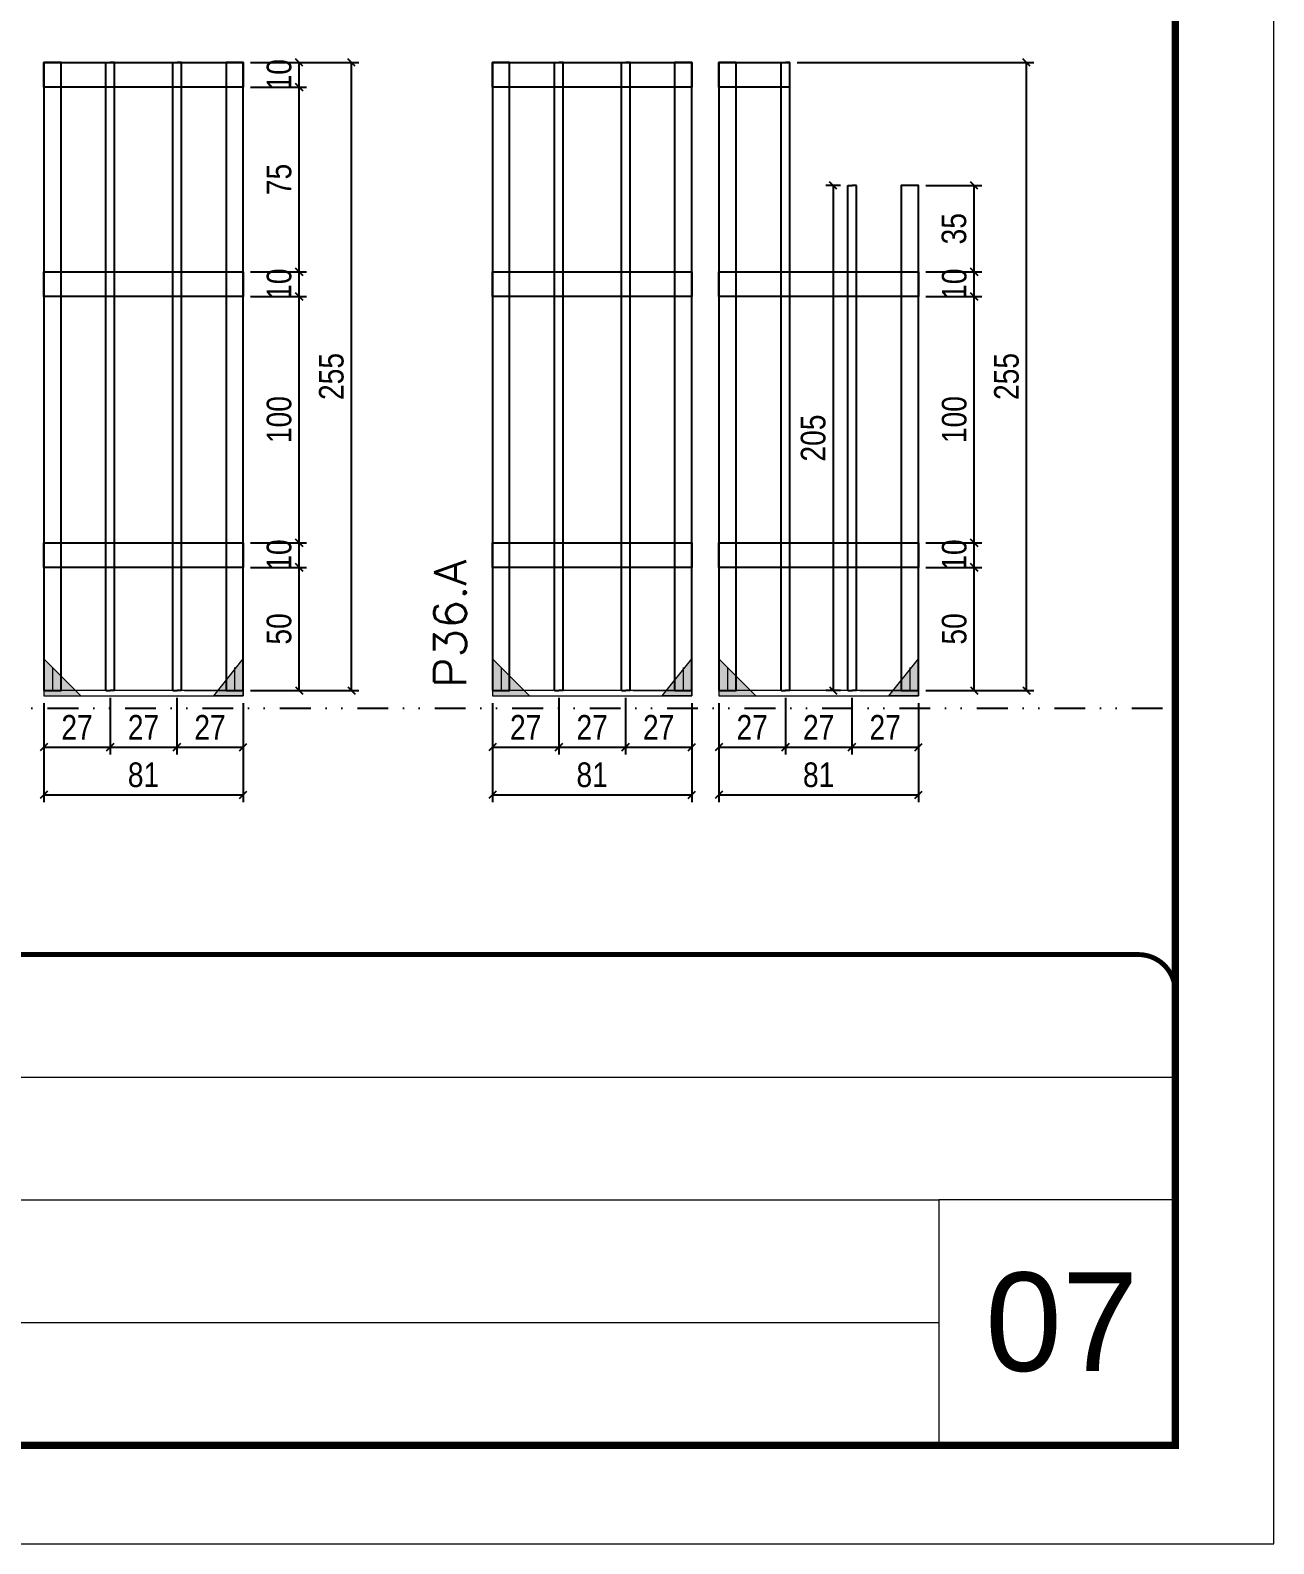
# Model space of a CAD drawing. Extents: x 14400 to 20667, y -21631 to 6985.
# Drawn here: x 18577 to 19082, y 4786 to 5401 of the extents above; entities that cross this region are included whole.
import ezdxf

# ---------------------------------------------------------------- set-up
doc = ezdxf.new("R2010")
doc.units = 0
for name, pattern in [('CONTINUO', [0]), ('DASHED', [0.75, 0.5, -0.25]), ('DIVIDE2', [0.625, 0.25, -0.125, 0, -0.125, 0, -0.125]), ('HIDDEN', [0.375, 0.25, -0.125])]:
    doc.linetypes.add(name, pattern=pattern)
for name, color, linetype, lineweight in [('CARIMBO', 255, 'Continuous', 9), ('Folhas', 255, 'Continuous', 9), ('Madeira', 126, 'Continuous', 18), ('Sarr 2.2x7', 40, 'Continuous', 9), ('SARRAFO DE PRESSAO', 251, 'DASHED', 9), ('Texto Seção', 7, 'Continuous', 15)]:
    doc.layers.add(name, color=color, linetype=linetype, lineweight=lineweight)
for name, color, linetype in [('COTA', 241, 'Continuous'), ('Nível', 160, 'Continuous'), ('SARR_2.2x10', 60, 'Continuous'), ('SARR_3.5x7', 81, 'Continuous'), ('SARR_7x7', 40, 'Continuous')]:
    doc.layers.add(name, color=color, linetype=linetype)
doc.styles.add('ARIAL', font='arial.ttf')
doc.styles.add('COTA TECNICA', font='techl___.ttf', dxfattribs={"height": 10})
doc.styles.add('REGUA-120', font='ROMANS.shx', dxfattribs={"height": 15})
doc.dimstyles.new('PAINEL', dxfattribs={"dimtxt": 10, "dimasz": 3, "dimexe": 3, "dimexo": 3, "dimgap": 3, "dimtad": 1, "dimdec": 1, "dimzin": 12, "dimdsep": 46, "dimtxsty": 'COTA TECNICA', "dimblk1": 'OBLIQUE', "dimblk2": 'OBLIQUE', "dimsah": 1, "dimcen": 0.9, "dimclrd": 4, "dimclre": 4, "dimclrt": 240, "dimadec": 1, "dimazin": 3, "dimtfac": 1, "dimtdec": 1, "dimtmove": 0, "dimatfit": 3, "dimfxl": 1, "dimtolj": 1, "dimtzin": 12, "dimarcsym": 0})

# ---------------------------------------------------------------- blocks, each defined once
blk = doc.blocks.new('9999999999')
at = {"color": 30, "linetype": 'CONTINUO'}
for p, q in [((98564.56, 34379.64), (99583.98, 34379.64)), ((98564.56, 34329.83), (99487.98, 34329.83)), ((99583.98, 34329.83), (99487.98, 34329.83)), ((99487.98, 34329.83), (99487.98, 34230.21)), ((98564.56, 34280.02), (99487.98, 34280.02))]:
    blk.add_line(p, q, dxfattribs=at)
at = {"color": 30, "linetype": 'CONTINUO', "const_width": 2}
blk.add_lwpolyline([(99583.98, 34230.21), (99583.98, 34414.45, 0.414214), (99568.98, 34429.45), (98228.98, 34429.45, 0.414214), (98213.98, 34414.45), (98213.98, 34245.21, 0.414214), (98228.98, 34230.21), (99583.98, 34230.21)], format="xyb", dxfattribs=at)
at = {"layer": 'Folhas'}
blk.add_lwpolyline([(98138.98, 34190.21), (99623.98, 34190.21), (99623.98, 35240.21), (98138.98, 35240.21)], close=True, dxfattribs=at)
at = {"layer": 'Folhas', "color": 30, "const_width": 3}
blk.add_lwpolyline([(98213.98, 34230.21), (99583.98, 34230.21), (99583.98, 35200.21), (98213.98, 35200.21)], close=True, dxfattribs=at)
blk = doc.blocks.new('_Oblique')
at = {"color": 0, "linetype": 'ByBlock', "lineweight": -2}
blk.add_line((-0.5, -0.5), (0.5, 0.5), dxfattribs=at)
blk = doc.blocks.new('*D1308')
at = {"layer": 'COTA', "color": 4, "lineweight": -2, "transparency": 16777216}
for p, q in [((18856.66, 5127.44), (18856.66, 5106.61)), ((18883.66, 5129.64), (18883.66, 5106.61)), ((18856.66, 5109.61), (18883.66, 5109.61))]:
    blk.add_line(p, q, dxfattribs=at)
at = {"layer": 'Defpoints', "color": 0, "transparency": 16777216}
for p in [(18883.66, 5132.64), (18856.66, 5130.44), (18883.66, 5109.61)]:
    blk.add_point(p, dxfattribs=at)
at = {"layer": 'COTA', "color": 4, "lineweight": -2, "transparency": 16777216, "xscale": 3, "yscale": 3, "zscale": 3, "rotation": 180}
blk.add_blockref('_Oblique', (18856.66, 5109.61), dxfattribs=at)
at = {"layer": 'COTA', "color": 4, "lineweight": -2, "transparency": 16777216, "xscale": 3, "yscale": 3, "zscale": 3}
blk.add_blockref('_Oblique', (18883.66, 5109.61), dxfattribs=at)
at = {"layer": 'COTA', "color": 240, "transparency": 16777216, "insert": (18870.16, 5117.69), "char_height": 10, "attachment_point": 5, "style": 'COTA TECNICA'}
blk.add_mtext('\\A1;27', dxfattribs=at)
blk = doc.blocks.new('*D1309')
at = {"layer": 'COTA', "color": 4, "lineweight": -2, "transparency": 16777216}
for p, q in [((18883.66, 5129.64), (18883.66, 5106.61)), ((18910.66, 5129.64), (18910.66, 5106.61)), ((18883.66, 5109.61), (18910.66, 5109.61))]:
    blk.add_line(p, q, dxfattribs=at)
at = {"layer": 'Defpoints', "color": 0, "transparency": 16777216}
for p in [(18883.66, 5132.64), (18910.66, 5132.64), (18910.66, 5109.61)]:
    blk.add_point(p, dxfattribs=at)
at = {"layer": 'COTA', "color": 4, "lineweight": -2, "transparency": 16777216, "xscale": 3, "yscale": 3, "zscale": 3, "rotation": 180}
blk.add_blockref('_Oblique', (18883.66, 5109.61), dxfattribs=at)
at = {"layer": 'COTA', "color": 4, "lineweight": -2, "transparency": 16777216, "xscale": 3, "yscale": 3, "zscale": 3}
blk.add_blockref('_Oblique', (18910.66, 5109.61), dxfattribs=at)
at = {"layer": 'COTA', "color": 240, "transparency": 16777216, "insert": (18897.16, 5117.69), "char_height": 10, "attachment_point": 5, "style": 'COTA TECNICA'}
blk.add_mtext('\\A1;27', dxfattribs=at)
blk = doc.blocks.new('*D1310')
at = {"layer": 'COTA', "color": 4, "lineweight": -2, "transparency": 16777216}
for p, q in [((18910.66, 5129.64), (18910.66, 5106.61)), ((18937.66, 5127.44), (18937.66, 5106.61)), ((18910.66, 5109.61), (18937.66, 5109.61))]:
    blk.add_line(p, q, dxfattribs=at)
at = {"layer": 'Defpoints', "color": 0, "transparency": 16777216}
for p in [(18910.66, 5132.64), (18937.66, 5130.44), (18937.66, 5109.61)]:
    blk.add_point(p, dxfattribs=at)
at = {"layer": 'COTA', "color": 4, "lineweight": -2, "transparency": 16777216, "xscale": 3, "yscale": 3, "zscale": 3, "rotation": 180}
blk.add_blockref('_Oblique', (18910.66, 5109.61), dxfattribs=at)
at = {"layer": 'COTA', "color": 4, "lineweight": -2, "transparency": 16777216, "xscale": 3, "yscale": 3, "zscale": 3}
blk.add_blockref('_Oblique', (18937.66, 5109.61), dxfattribs=at)
at = {"layer": 'COTA', "color": 240, "transparency": 16777216, "insert": (18924.16, 5117.69), "char_height": 10, "attachment_point": 5, "style": 'COTA TECNICA'}
blk.add_mtext('\\A1;27', dxfattribs=at)
blk = doc.blocks.new('*D1311')
at = {"layer": 'COTA', "color": 4, "lineweight": -2, "transparency": 16777216}
for p, q in [((18856.66, 5127.44), (18856.66, 5087.26)), ((18937.66, 5127.44), (18937.66, 5087.26)), ((18856.66, 5090.26), (18937.66, 5090.26))]:
    blk.add_line(p, q, dxfattribs=at)
at = {"layer": 'Defpoints', "color": 0, "transparency": 16777216}
for p in [(18856.66, 5130.44), (18937.66, 5130.44), (18937.66, 5090.26)]:
    blk.add_point(p, dxfattribs=at)
at = {"layer": 'COTA', "color": 4, "lineweight": -2, "transparency": 16777216, "xscale": 3, "yscale": 3, "zscale": 3, "rotation": 180}
blk.add_blockref('_Oblique', (18856.66, 5090.26), dxfattribs=at)
at = {"layer": 'COTA', "color": 4, "lineweight": -2, "transparency": 16777216, "xscale": 3, "yscale": 3, "zscale": 3}
blk.add_blockref('_Oblique', (18937.66, 5090.26), dxfattribs=at)
at = {"layer": 'COTA', "color": 240, "transparency": 16777216, "insert": (18897.16, 5098.35), "char_height": 10, "attachment_point": 5, "style": 'COTA TECNICA'}
blk.add_mtext('\\A1;81', dxfattribs=at)
blk = doc.blocks.new('*D1312')
at = {"layer": 'COTA', "color": 4, "lineweight": -2, "transparency": 16777216}
for p, q in [((18940.66, 5182.64), (18963.36, 5182.64)), ((18960.36, 5132.64), (18960.36, 5182.64)), ((18940.66, 5132.64), (18963.36, 5132.64))]:
    blk.add_line(p, q, dxfattribs=at)
at = {"layer": 'Defpoints', "color": 0, "transparency": 16777216}
for p in [(18937.66, 5182.64), (18960.36, 5182.64), (18937.66, 5132.64)]:
    blk.add_point(p, dxfattribs=at)
at = {"layer": 'COTA', "color": 4, "lineweight": -2, "transparency": 16777216, "xscale": 3, "yscale": 3, "zscale": 3}
for p, rotation in [((18960.36, 5182.64), 90), ((18960.36, 5132.64), 270)]:
    blk.add_blockref('_Oblique', p, dxfattribs=dict(at, rotation=rotation))
at = {"layer": 'COTA', "color": 240, "transparency": 16777216, "insert": (18952.25, 5157.64), "char_height": 10, "attachment_point": 5, "rotation": 90, "style": 'COTA TECNICA'}
blk.add_mtext('\\A1;50', dxfattribs=at)
blk = doc.blocks.new('*D1313')
at = {"layer": 'COTA', "color": 4, "lineweight": -2, "transparency": 16777216}
for p, q in [((18940.66, 5192.64), (18963.36, 5192.64)), ((18960.36, 5182.64), (18960.36, 5192.64)), ((18940.66, 5182.64), (18963.36, 5182.64))]:
    blk.add_line(p, q, dxfattribs=at)
at = {"layer": 'Defpoints', "color": 0, "transparency": 16777216}
for p in [(18937.66, 5192.64), (18960.36, 5192.64), (18937.66, 5182.64)]:
    blk.add_point(p, dxfattribs=at)
at = {"layer": 'COTA', "color": 4, "lineweight": -2, "transparency": 16777216, "xscale": 3, "yscale": 3, "zscale": 3}
for p, rotation in [((18960.36, 5192.64), 90), ((18960.36, 5182.64), 270)]:
    blk.add_blockref('_Oblique', p, dxfattribs=dict(at, rotation=rotation))
at = {"layer": 'COTA', "color": 240, "transparency": 16777216, "insert": (18952.26, 5187.64), "char_height": 10, "attachment_point": 5, "rotation": 90, "style": 'COTA TECNICA'}
blk.add_mtext('\\A1;10', dxfattribs=at)
blk = doc.blocks.new('*D1314')
at = {"layer": 'COTA', "color": 4, "lineweight": -2, "transparency": 16777216}
for p, q in [((18940.66, 5292.64), (18963.36, 5292.64)), ((18960.36, 5192.64), (18960.36, 5292.64)), ((18940.66, 5192.64), (18963.36, 5192.64))]:
    blk.add_line(p, q, dxfattribs=at)
at = {"layer": 'Defpoints', "color": 0, "transparency": 16777216}
for p in [(18937.66, 5292.64), (18960.36, 5292.64), (18937.66, 5192.64)]:
    blk.add_point(p, dxfattribs=at)
at = {"layer": 'COTA', "color": 4, "lineweight": -2, "transparency": 16777216, "xscale": 3, "yscale": 3, "zscale": 3}
for p, rotation in [((18960.36, 5292.64), 90), ((18960.36, 5192.64), 270)]:
    blk.add_blockref('_Oblique', p, dxfattribs=dict(at, rotation=rotation))
at = {"layer": 'COTA', "color": 240, "transparency": 16777216, "insert": (18952.26, 5242.64), "char_height": 10, "attachment_point": 5, "rotation": 90, "style": 'COTA TECNICA'}
blk.add_mtext('\\A1;100', dxfattribs=at)
blk = doc.blocks.new('*D1315')
at = {"layer": 'COTA', "color": 4, "lineweight": -2, "transparency": 16777216}
for p, q in [((18940.66, 5302.64), (18963.36, 5302.64)), ((18960.36, 5292.64), (18960.36, 5302.64)), ((18940.66, 5292.64), (18963.36, 5292.64))]:
    blk.add_line(p, q, dxfattribs=at)
at = {"layer": 'Defpoints', "color": 0, "transparency": 16777216}
for p in [(18937.66, 5302.64), (18960.36, 5302.64), (18937.66, 5292.64)]:
    blk.add_point(p, dxfattribs=at)
at = {"layer": 'COTA', "color": 4, "lineweight": -2, "transparency": 16777216, "xscale": 3, "yscale": 3, "zscale": 3}
for p, rotation in [((18960.36, 5302.64), 90), ((18960.36, 5292.64), 270)]:
    blk.add_blockref('_Oblique', p, dxfattribs=dict(at, rotation=rotation))
at = {"layer": 'COTA', "color": 240, "transparency": 16777216, "insert": (18952.26, 5297.64), "char_height": 10, "attachment_point": 5, "rotation": 90, "style": 'COTA TECNICA'}
blk.add_mtext('\\A1;10', dxfattribs=at)
blk = doc.blocks.new('*D1316')
at = {"layer": 'COTA', "color": 4, "lineweight": -2, "transparency": 16777216}
for p, q in [((18764.66, 5127.44), (18764.66, 5106.61)), ((18791.66, 5129.64), (18791.66, 5106.61)), ((18764.66, 5109.61), (18791.66, 5109.61))]:
    blk.add_line(p, q, dxfattribs=at)
at = {"layer": 'Defpoints', "color": 0, "transparency": 16777216}
for p in [(18791.66, 5132.64), (18764.66, 5130.44), (18791.66, 5109.61)]:
    blk.add_point(p, dxfattribs=at)
at = {"layer": 'COTA', "color": 4, "lineweight": -2, "transparency": 16777216, "xscale": 3, "yscale": 3, "zscale": 3, "rotation": 180}
blk.add_blockref('_Oblique', (18764.66, 5109.61), dxfattribs=at)
at = {"layer": 'COTA', "color": 4, "lineweight": -2, "transparency": 16777216, "xscale": 3, "yscale": 3, "zscale": 3}
blk.add_blockref('_Oblique', (18791.66, 5109.61), dxfattribs=at)
at = {"layer": 'COTA', "color": 240, "transparency": 16777216, "insert": (18778.16, 5117.69), "char_height": 10, "attachment_point": 5, "style": 'COTA TECNICA'}
blk.add_mtext('\\A1;27', dxfattribs=at)
blk = doc.blocks.new('*D1317')
at = {"layer": 'COTA', "color": 4, "lineweight": -2, "transparency": 16777216}
for p, q in [((18791.66, 5129.64), (18791.66, 5106.61)), ((18818.66, 5129.64), (18818.66, 5106.61)), ((18791.66, 5109.61), (18818.66, 5109.61))]:
    blk.add_line(p, q, dxfattribs=at)
at = {"layer": 'Defpoints', "color": 0, "transparency": 16777216}
for p in [(18791.66, 5132.64), (18818.66, 5132.64), (18818.66, 5109.61)]:
    blk.add_point(p, dxfattribs=at)
at = {"layer": 'COTA', "color": 4, "lineweight": -2, "transparency": 16777216, "xscale": 3, "yscale": 3, "zscale": 3, "rotation": 180}
blk.add_blockref('_Oblique', (18791.66, 5109.61), dxfattribs=at)
at = {"layer": 'COTA', "color": 4, "lineweight": -2, "transparency": 16777216, "xscale": 3, "yscale": 3, "zscale": 3}
blk.add_blockref('_Oblique', (18818.66, 5109.61), dxfattribs=at)
at = {"layer": 'COTA', "color": 240, "transparency": 16777216, "insert": (18805.16, 5117.69), "char_height": 10, "attachment_point": 5, "style": 'COTA TECNICA'}
blk.add_mtext('\\A1;27', dxfattribs=at)
blk = doc.blocks.new('*D1318')
at = {"layer": 'COTA', "color": 4, "lineweight": -2, "transparency": 16777216}
for p, q in [((18818.66, 5129.64), (18818.66, 5106.61)), ((18845.66, 5127.44), (18845.66, 5106.61)), ((18818.66, 5109.61), (18845.66, 5109.61))]:
    blk.add_line(p, q, dxfattribs=at)
at = {"layer": 'Defpoints', "color": 0, "transparency": 16777216}
for p in [(18818.66, 5132.64), (18845.66, 5130.44), (18845.66, 5109.61)]:
    blk.add_point(p, dxfattribs=at)
at = {"layer": 'COTA', "color": 4, "lineweight": -2, "transparency": 16777216, "xscale": 3, "yscale": 3, "zscale": 3, "rotation": 180}
blk.add_blockref('_Oblique', (18818.66, 5109.61), dxfattribs=at)
at = {"layer": 'COTA', "color": 4, "lineweight": -2, "transparency": 16777216, "xscale": 3, "yscale": 3, "zscale": 3}
blk.add_blockref('_Oblique', (18845.66, 5109.61), dxfattribs=at)
at = {"layer": 'COTA', "color": 240, "transparency": 16777216, "insert": (18832.16, 5117.69), "char_height": 10, "attachment_point": 5, "style": 'COTA TECNICA'}
blk.add_mtext('\\A1;27', dxfattribs=at)
blk = doc.blocks.new('*D1319')
at = {"layer": 'COTA', "color": 4, "lineweight": -2, "transparency": 16777216}
for p, q in [((18764.66, 5127.44), (18764.66, 5087.26)), ((18845.66, 5127.44), (18845.66, 5087.26)), ((18764.66, 5090.26), (18845.66, 5090.26))]:
    blk.add_line(p, q, dxfattribs=at)
at = {"layer": 'Defpoints', "color": 0, "transparency": 16777216}
for p in [(18764.66, 5130.44), (18845.66, 5130.44), (18845.66, 5090.26)]:
    blk.add_point(p, dxfattribs=at)
at = {"layer": 'COTA', "color": 4, "lineweight": -2, "transparency": 16777216, "xscale": 3, "yscale": 3, "zscale": 3, "rotation": 180}
blk.add_blockref('_Oblique', (18764.66, 5090.26), dxfattribs=at)
at = {"layer": 'COTA', "color": 4, "lineweight": -2, "transparency": 16777216, "xscale": 3, "yscale": 3, "zscale": 3}
blk.add_blockref('_Oblique', (18845.66, 5090.26), dxfattribs=at)
at = {"layer": 'COTA', "color": 240, "transparency": 16777216, "insert": (18805.16, 5098.35), "char_height": 10, "attachment_point": 5, "style": 'COTA TECNICA'}
blk.add_mtext('\\A1;81', dxfattribs=at)
blk = doc.blocks.new('*D1320')
at = {"layer": 'COTA', "color": 4, "lineweight": -2, "transparency": 16777216}
for p, q in [((18888.41, 5387.67), (18984.58, 5387.67)), ((18981.58, 5132.64), (18981.58, 5387.67)), ((18940.66, 5132.64), (18984.58, 5132.64))]:
    blk.add_line(p, q, dxfattribs=at)
at = {"layer": 'Defpoints', "color": 0, "transparency": 16777216}
for p in [(18885.41, 5387.67), (18981.58, 5387.67), (18937.66, 5132.64)]:
    blk.add_point(p, dxfattribs=at)
at = {"layer": 'COTA', "color": 4, "lineweight": -2, "transparency": 16777216, "xscale": 3, "yscale": 3, "zscale": 3}
for p, rotation in [((18981.58, 5387.67), 90), ((18981.58, 5132.64), 270)]:
    blk.add_blockref('_Oblique', p, dxfattribs=dict(at, rotation=rotation))
at = {"layer": 'COTA', "color": 240, "transparency": 16777216, "insert": (18973.47, 5260.15), "char_height": 10, "attachment_point": 5, "rotation": 90, "style": 'COTA TECNICA'}
blk.add_mtext('\\A1;255', dxfattribs=at)
blk = doc.blocks.new('*D1321')
at = {"layer": 'COTA', "color": 4, "lineweight": -2, "transparency": 16777216}
for p, q in [((18940.66, 5337.67), (18963.36, 5337.67)), ((18960.36, 5302.64), (18960.36, 5337.67)), ((18940.66, 5302.64), (18963.36, 5302.64))]:
    blk.add_line(p, q, dxfattribs=at)
at = {"layer": 'Defpoints', "color": 0, "transparency": 16777216}
for p in [(18937.66, 5337.67), (18960.36, 5337.67), (18937.66, 5302.64)]:
    blk.add_point(p, dxfattribs=at)
at = {"layer": 'COTA', "color": 4, "lineweight": -2, "transparency": 16777216, "xscale": 3, "yscale": 3, "zscale": 3}
for p, rotation in [((18960.36, 5337.67), 90), ((18960.36, 5302.64), 270)]:
    blk.add_blockref('_Oblique', p, dxfattribs=dict(at, rotation=rotation))
at = {"layer": 'COTA', "color": 240, "transparency": 16777216, "insert": (18952.14, 5320.15), "char_height": 10, "attachment_point": 5, "rotation": 90, "style": 'COTA TECNICA'}
blk.add_mtext('\\A1;35', dxfattribs=at)
blk = doc.blocks.new('*D1322')
at = {"layer": 'COTA', "color": 4, "lineweight": -2, "transparency": 16777216}
for p, q in [((18906.04, 5337.67), (18900.08, 5337.67)), ((18903.08, 5337.67), (18903.08, 5132.64)), ((18906.04, 5132.64), (18900.08, 5132.64))]:
    blk.add_line(p, q, dxfattribs=at)
at = {"layer": 'Defpoints', "color": 0, "transparency": 16777216}
for p in [(18909.04, 5337.67), (18903.08, 5132.64), (18909.04, 5132.64)]:
    blk.add_point(p, dxfattribs=at)
at = {"layer": 'COTA', "color": 4, "lineweight": -2, "transparency": 16777216, "xscale": 3, "yscale": 3, "zscale": 3}
for p, rotation in [((18903.08, 5337.67), 90), ((18903.08, 5132.64), 270)]:
    blk.add_blockref('_Oblique', p, dxfattribs=dict(at, rotation=rotation))
at = {"layer": 'COTA', "color": 240, "transparency": 16777216, "insert": (18894.97, 5235.15), "char_height": 10, "attachment_point": 5, "rotation": 90, "style": 'COTA TECNICA'}
blk.add_mtext('\\A1;205', dxfattribs=at)
blk = doc.blocks.new('*D1323')
at = {"layer": 'COTA', "color": 4, "lineweight": -2, "transparency": 16777216}
for p, q in [((18582.47, 5127.44), (18582.47, 5106.61)), ((18609.47, 5129.64), (18609.47, 5106.61)), ((18582.47, 5109.61), (18609.47, 5109.61))]:
    blk.add_line(p, q, dxfattribs=at)
at = {"layer": 'Defpoints', "color": 0, "transparency": 16777216}
for p in [(18609.47, 5132.64), (18582.47, 5130.44), (18609.47, 5109.61)]:
    blk.add_point(p, dxfattribs=at)
at = {"layer": 'COTA', "color": 4, "lineweight": -2, "transparency": 16777216, "xscale": 3, "yscale": 3, "zscale": 3, "rotation": 180}
blk.add_blockref('_Oblique', (18582.47, 5109.61), dxfattribs=at)
at = {"layer": 'COTA', "color": 4, "lineweight": -2, "transparency": 16777216, "xscale": 3, "yscale": 3, "zscale": 3}
blk.add_blockref('_Oblique', (18609.47, 5109.61), dxfattribs=at)
at = {"layer": 'COTA', "color": 240, "transparency": 16777216, "insert": (18595.97, 5117.69), "char_height": 10, "attachment_point": 5, "style": 'COTA TECNICA'}
blk.add_mtext('\\A1;27', dxfattribs=at)
blk = doc.blocks.new('*D1324')
at = {"layer": 'COTA', "color": 4, "lineweight": -2, "transparency": 16777216}
for p, q in [((18609.47, 5129.64), (18609.47, 5106.61)), ((18636.47, 5129.64), (18636.47, 5106.61)), ((18609.47, 5109.61), (18636.47, 5109.61))]:
    blk.add_line(p, q, dxfattribs=at)
at = {"layer": 'Defpoints', "color": 0, "transparency": 16777216}
for p in [(18609.47, 5132.64), (18636.47, 5132.64), (18636.47, 5109.61)]:
    blk.add_point(p, dxfattribs=at)
at = {"layer": 'COTA', "color": 4, "lineweight": -2, "transparency": 16777216, "xscale": 3, "yscale": 3, "zscale": 3, "rotation": 180}
blk.add_blockref('_Oblique', (18609.47, 5109.61), dxfattribs=at)
at = {"layer": 'COTA', "color": 4, "lineweight": -2, "transparency": 16777216, "xscale": 3, "yscale": 3, "zscale": 3}
blk.add_blockref('_Oblique', (18636.47, 5109.61), dxfattribs=at)
at = {"layer": 'COTA', "color": 240, "transparency": 16777216, "insert": (18622.97, 5117.69), "char_height": 10, "attachment_point": 5, "style": 'COTA TECNICA'}
blk.add_mtext('\\A1;27', dxfattribs=at)
blk = doc.blocks.new('*D1325')
at = {"layer": 'COTA', "color": 4, "lineweight": -2, "transparency": 16777216}
for p, q in [((18636.47, 5129.64), (18636.47, 5106.61)), ((18663.47, 5127.44), (18663.47, 5106.61)), ((18636.47, 5109.61), (18663.47, 5109.61))]:
    blk.add_line(p, q, dxfattribs=at)
at = {"layer": 'Defpoints', "color": 0, "transparency": 16777216}
for p in [(18636.47, 5132.64), (18663.47, 5130.44), (18663.47, 5109.61)]:
    blk.add_point(p, dxfattribs=at)
at = {"layer": 'COTA', "color": 4, "lineweight": -2, "transparency": 16777216, "xscale": 3, "yscale": 3, "zscale": 3, "rotation": 180}
blk.add_blockref('_Oblique', (18636.47, 5109.61), dxfattribs=at)
at = {"layer": 'COTA', "color": 4, "lineweight": -2, "transparency": 16777216, "xscale": 3, "yscale": 3, "zscale": 3}
blk.add_blockref('_Oblique', (18663.47, 5109.61), dxfattribs=at)
at = {"layer": 'COTA', "color": 240, "transparency": 16777216, "insert": (18649.97, 5117.69), "char_height": 10, "attachment_point": 5, "style": 'COTA TECNICA'}
blk.add_mtext('\\A1;27', dxfattribs=at)
blk = doc.blocks.new('*D1326')
at = {"layer": 'COTA', "color": 4, "lineweight": -2, "transparency": 16777216}
for p, q in [((18582.47, 5127.44), (18582.47, 5087.26)), ((18663.47, 5127.44), (18663.47, 5087.26)), ((18582.47, 5090.26), (18663.47, 5090.26))]:
    blk.add_line(p, q, dxfattribs=at)
at = {"layer": 'Defpoints', "color": 0, "transparency": 16777216}
for p in [(18582.47, 5130.44), (18663.47, 5130.44), (18663.47, 5090.26)]:
    blk.add_point(p, dxfattribs=at)
at = {"layer": 'COTA', "color": 4, "lineweight": -2, "transparency": 16777216, "xscale": 3, "yscale": 3, "zscale": 3, "rotation": 180}
blk.add_blockref('_Oblique', (18582.47, 5090.26), dxfattribs=at)
at = {"layer": 'COTA', "color": 4, "lineweight": -2, "transparency": 16777216, "xscale": 3, "yscale": 3, "zscale": 3}
blk.add_blockref('_Oblique', (18663.47, 5090.26), dxfattribs=at)
at = {"layer": 'COTA', "color": 240, "transparency": 16777216, "insert": (18622.97, 5098.35), "char_height": 10, "attachment_point": 5, "style": 'COTA TECNICA'}
blk.add_mtext('\\A1;81', dxfattribs=at)
blk = doc.blocks.new('*D1327')
at = {"layer": 'COTA', "color": 4, "lineweight": -2, "transparency": 16777216}
for p, q in [((18666.47, 5182.64), (18689.17, 5182.64)), ((18686.17, 5132.64), (18686.17, 5182.64)), ((18666.47, 5132.64), (18689.17, 5132.64))]:
    blk.add_line(p, q, dxfattribs=at)
at = {"layer": 'Defpoints', "color": 0, "transparency": 16777216}
for p in [(18663.47, 5182.64), (18686.17, 5182.64), (18663.47, 5132.64)]:
    blk.add_point(p, dxfattribs=at)
at = {"layer": 'COTA', "color": 4, "lineweight": -2, "transparency": 16777216, "xscale": 3, "yscale": 3, "zscale": 3}
for p, rotation in [((18686.17, 5182.64), 90), ((18686.17, 5132.64), 270)]:
    blk.add_blockref('_Oblique', p, dxfattribs=dict(at, rotation=rotation))
at = {"layer": 'COTA', "color": 240, "transparency": 16777216, "insert": (18678.06, 5157.64), "char_height": 10, "attachment_point": 5, "rotation": 90, "style": 'COTA TECNICA'}
blk.add_mtext('\\A1;50', dxfattribs=at)
blk = doc.blocks.new('*D1328')
at = {"layer": 'COTA', "color": 4, "lineweight": -2, "transparency": 16777216}
for p, q in [((18666.47, 5192.64), (18689.17, 5192.64)), ((18686.17, 5182.64), (18686.17, 5192.64)), ((18666.47, 5182.64), (18689.17, 5182.64))]:
    blk.add_line(p, q, dxfattribs=at)
at = {"layer": 'Defpoints', "color": 0, "transparency": 16777216}
for p in [(18663.47, 5192.64), (18686.17, 5192.64), (18663.47, 5182.64)]:
    blk.add_point(p, dxfattribs=at)
at = {"layer": 'COTA', "color": 4, "lineweight": -2, "transparency": 16777216, "xscale": 3, "yscale": 3, "zscale": 3}
for p, rotation in [((18686.17, 5192.64), 90), ((18686.17, 5182.64), 270)]:
    blk.add_blockref('_Oblique', p, dxfattribs=dict(at, rotation=rotation))
at = {"layer": 'COTA', "color": 240, "transparency": 16777216, "insert": (18678.07, 5187.64), "char_height": 10, "attachment_point": 5, "rotation": 90, "style": 'COTA TECNICA'}
blk.add_mtext('\\A1;10', dxfattribs=at)
blk = doc.blocks.new('*D1329')
at = {"layer": 'COTA', "color": 4, "lineweight": -2, "transparency": 16777216}
for p, q in [((18666.47, 5292.64), (18689.17, 5292.64)), ((18686.17, 5192.64), (18686.17, 5292.64)), ((18666.47, 5192.64), (18689.17, 5192.64))]:
    blk.add_line(p, q, dxfattribs=at)
at = {"layer": 'Defpoints', "color": 0, "transparency": 16777216}
for p in [(18663.47, 5292.64), (18686.17, 5292.64), (18663.47, 5192.64)]:
    blk.add_point(p, dxfattribs=at)
at = {"layer": 'COTA', "color": 4, "lineweight": -2, "transparency": 16777216, "xscale": 3, "yscale": 3, "zscale": 3}
for p, rotation in [((18686.17, 5292.64), 90), ((18686.17, 5192.64), 270)]:
    blk.add_blockref('_Oblique', p, dxfattribs=dict(at, rotation=rotation))
at = {"layer": 'COTA', "color": 240, "transparency": 16777216, "insert": (18678.07, 5242.64), "char_height": 10, "attachment_point": 5, "rotation": 90, "style": 'COTA TECNICA'}
blk.add_mtext('\\A1;100', dxfattribs=at)
blk = doc.blocks.new('*D1330')
at = {"layer": 'COTA', "color": 4, "lineweight": -2, "transparency": 16777216}
for p, q in [((18666.47, 5302.64), (18689.17, 5302.64)), ((18686.17, 5292.64), (18686.17, 5302.64)), ((18666.47, 5292.64), (18689.17, 5292.64))]:
    blk.add_line(p, q, dxfattribs=at)
at = {"layer": 'Defpoints', "color": 0, "transparency": 16777216}
for p in [(18663.47, 5302.64), (18686.17, 5302.64), (18663.47, 5292.64)]:
    blk.add_point(p, dxfattribs=at)
at = {"layer": 'COTA', "color": 4, "lineweight": -2, "transparency": 16777216, "xscale": 3, "yscale": 3, "zscale": 3}
for p, rotation in [((18686.17, 5302.64), 90), ((18686.17, 5292.64), 270)]:
    blk.add_blockref('_Oblique', p, dxfattribs=dict(at, rotation=rotation))
at = {"layer": 'COTA', "color": 240, "transparency": 16777216, "insert": (18678.07, 5297.64), "char_height": 10, "attachment_point": 5, "rotation": 90, "style": 'COTA TECNICA'}
blk.add_mtext('\\A1;10', dxfattribs=at)
blk = doc.blocks.new('*D1335')
at = {"layer": 'COTA', "color": 4, "lineweight": -2, "transparency": 16777216}
for p, q in [((18666.48, 5387.67), (18710.39, 5387.67)), ((18707.39, 5132.64), (18707.39, 5387.67)), ((18666.47, 5132.64), (18710.39, 5132.64))]:
    blk.add_line(p, q, dxfattribs=at)
at = {"layer": 'Defpoints', "color": 0, "transparency": 16777216}
for p in [(18663.48, 5387.67), (18707.39, 5387.67), (18663.47, 5132.64)]:
    blk.add_point(p, dxfattribs=at)
at = {"layer": 'COTA', "color": 4, "lineweight": -2, "transparency": 16777216, "xscale": 3, "yscale": 3, "zscale": 3}
for p, rotation in [((18707.39, 5387.67), 90), ((18707.39, 5132.64), 270)]:
    blk.add_blockref('_Oblique', p, dxfattribs=dict(at, rotation=rotation))
at = {"layer": 'COTA', "color": 240, "transparency": 16777216, "insert": (18699.28, 5260.15), "char_height": 10, "attachment_point": 5, "rotation": 90, "style": 'COTA TECNICA'}
blk.add_mtext('\\A1;255', dxfattribs=at)
blk = doc.blocks.new('*D1336')
at = {"layer": 'COTA', "color": 4, "lineweight": -2, "transparency": 16777216}
for p, q in [((18666.47, 5387.67), (18689.17, 5387.67)), ((18686.17, 5377.67), (18686.17, 5387.67)), ((18666.47, 5377.67), (18689.17, 5377.67))]:
    blk.add_line(p, q, dxfattribs=at)
at = {"layer": 'Defpoints', "color": 0, "transparency": 16777216}
for p in [(18663.47, 5387.67), (18686.17, 5387.67), (18663.47, 5377.67)]:
    blk.add_point(p, dxfattribs=at)
at = {"layer": 'COTA', "color": 4, "lineweight": -2, "transparency": 16777216, "xscale": 3, "yscale": 3, "zscale": 3}
for p, rotation in [((18686.17, 5387.67), 90), ((18686.17, 5377.67), 270)]:
    blk.add_blockref('_Oblique', p, dxfattribs=dict(at, rotation=rotation))
at = {"layer": 'COTA', "color": 240, "transparency": 16777216, "insert": (18678.07, 5382.67), "char_height": 10, "attachment_point": 5, "rotation": 90, "style": 'COTA TECNICA'}
blk.add_mtext('\\A1;10', dxfattribs=at)
blk = doc.blocks.new('*D1371')
at = {"layer": 'COTA', "color": 4, "lineweight": -2, "transparency": 16777216}
for p, q in [((18666.47, 5377.67), (18689.17, 5377.67)), ((18686.17, 5302.64), (18686.17, 5377.67)), ((18666.47, 5302.64), (18689.17, 5302.64))]:
    blk.add_line(p, q, dxfattribs=at)
at = {"layer": 'Defpoints', "color": 0, "transparency": 16777216}
for p in [(18663.47, 5377.67), (18686.17, 5377.67), (18663.47, 5302.64)]:
    blk.add_point(p, dxfattribs=at)
at = {"layer": 'COTA', "color": 4, "lineweight": -2, "transparency": 16777216, "xscale": 3, "yscale": 3, "zscale": 3}
for p, rotation in [((18686.17, 5377.67), 90), ((18686.17, 5302.64), 270)]:
    blk.add_blockref('_Oblique', p, dxfattribs=dict(at, rotation=rotation))
at = {"layer": 'COTA', "color": 240, "transparency": 16777216, "insert": (18678.06, 5340.15), "char_height": 10, "attachment_point": 5, "rotation": 90, "style": 'COTA TECNICA'}
blk.add_mtext('\\A1;75', dxfattribs=at)

msp = doc.modelspace()

# ---------------------------------------------------------------- hatches: boundary and pattern name
at = {"layer": 'Madeira'}
h = msp.add_hatch(color=252, dxfattribs=at)
h.dxf.hatch_style = 2
h.paths.add_polyline_path([(18582.47, 5145.44), (18582.47, 5130.44), (18597.47, 5130.44)])
h = msp.add_hatch(color=252, dxfattribs=at)
h.dxf.hatch_style = 2
h.paths.add_polyline_path([(18663.47, 5145.44), (18663.47, 5130.44), (18651.47, 5130.44)])
h = msp.add_hatch(color=252, dxfattribs=at)
h.dxf.hatch_style = 2
h.paths.add_polyline_path([(18764.66, 5145.44), (18764.66, 5130.44), (18779.66, 5130.44)])
h = msp.add_hatch(color=252, dxfattribs=at)
h.dxf.hatch_style = 2
h.paths.add_polyline_path([(18845.66, 5145.44), (18845.66, 5130.44), (18833.66, 5130.44)])
h = msp.add_hatch(color=252, dxfattribs=at)
h.dxf.hatch_style = 2
h.paths.add_polyline_path([(18856.66, 5145.44), (18856.66, 5130.44), (18871.66, 5130.44)])
h = msp.add_hatch(color=252, dxfattribs=at)
h.dxf.hatch_style = 2
h.paths.add_polyline_path([(18937.66, 5145.44), (18937.66, 5130.44), (18925.66, 5130.44)])

# ---------------------------------------------------------------- linework, layer by layer
at = {"layer": 'Madeira', "color": 250, "linetype": 'HIDDEN'}
for p, q in [((18585.97, 5141.94), (18585.97, 5132.64)), ((18659.97, 5141.94), (18659.97, 5132.64)), ((18768.16, 5141.94), (18768.16, 5132.64)), ((18842.16, 5141.94), (18842.16, 5132.64)), ((18860.16, 5141.94), (18860.16, 5132.64)), ((18934.16, 5141.94), (18934.16, 5132.64)), ((18592.31, 5132.64), (18582.47, 5132.64)), ((18592.31, 5132.64), (18582.47, 5132.64)), ((18653.64, 5132.64), (18663.47, 5132.64)), ((18653.64, 5132.64), (18663.47, 5132.64)), ((18774.49, 5132.64), (18764.66, 5132.64)), ((18774.49, 5132.64), (18764.66, 5132.64)), ((18835.83, 5132.64), (18845.66, 5132.64)), ((18835.83, 5132.64), (18845.66, 5132.64)), ((18866.49, 5132.64), (18856.66, 5132.64)), ((18866.49, 5132.64), (18856.66, 5132.64)), ((18927.83, 5132.64), (18937.66, 5132.64)), ((18927.83, 5132.64), (18937.66, 5132.64))]:
    msp.add_line(p, q, dxfattribs=at)
at = {"layer": 'Madeira', "color": 1, "linetype": 'HIDDEN'}
for p, q in [((18585.97, 5141.94), (18585.97, 5132.64)), ((18589.47, 5138.43), (18589.47, 5132.64)), ((18659.97, 5141.94), (18659.97, 5132.64)), ((18768.16, 5141.94), (18768.16, 5132.64)), ((18771.66, 5138.44), (18771.66, 5132.64)), ((18842.16, 5141.94), (18842.16, 5132.64)), ((18860.16, 5141.94), (18860.16, 5132.64)), ((18863.66, 5138.43), (18863.66, 5132.64)), ((18934.16, 5141.94), (18934.16, 5132.64)), ((18598.27, 5132.64), (18582.47, 5132.64)), ((18639.67, 5132.64), (18663.47, 5132.64)), ((18780.46, 5132.64), (18764.66, 5132.64)), ((18821.86, 5132.64), (18845.66, 5132.64)), ((18872.46, 5132.64), (18856.66, 5132.64)), ((18913.86, 5132.64), (18937.66, 5132.64))]:
    msp.add_line(p, q, dxfattribs=at)
at = {"layer": 'Madeira', "color": 250}
for p, q in [((18582.47, 5132.64), (18582.47, 5130.44)), ((18582.47, 5132.64), (18582.47, 5130.44)), ((18582.47, 5132.64), (18582.47, 5130.44)), ((18764.66, 5132.64), (18764.66, 5130.44)), ((18764.66, 5132.64), (18764.66, 5130.44)), ((18764.66, 5132.64), (18764.66, 5130.44)), ((18856.66, 5132.64), (18856.66, 5130.44)), ((18856.66, 5132.64), (18856.66, 5130.44)), ((18856.66, 5132.64), (18856.66, 5130.44))]:
    msp.add_line(p, q, dxfattribs=at)
at = {"layer": 'Madeira', "color": 0}
for points in [[(18582.47, 5145.44), (18582.47, 5130.44), (18597.47, 5130.44), (18582.47, 5145.44)], [(18663.47, 5145.44), (18663.47, 5130.44), (18651.47, 5130.44), (18663.47, 5145.44)], [(18764.66, 5145.44), (18764.66, 5130.44), (18779.66, 5130.44), (18764.66, 5145.44)], [(18845.66, 5145.44), (18845.66, 5130.44), (18833.66, 5130.44), (18845.66, 5145.44)], [(18856.66, 5145.44), (18856.66, 5130.44), (18871.66, 5130.44), (18856.66, 5145.44)], [(18937.66, 5145.44), (18937.66, 5130.44), (18925.66, 5130.44), (18937.66, 5145.44)]]:
    msp.add_lwpolyline(points, dxfattribs=at)
at = {"layer": 'Nível', "color": 4, "linetype": 'DIVIDE2', "ltscale": 50}
msp.add_line((17671.97, 5125.44), (19041.97, 5125.44), dxfattribs=at)
at = {"layer": 'Sarr 2.2x7'}
for p, q in [((18582.47, 5132.64), (18582.47, 5130.44)), ((18663.47, 5130.44), (18663.47, 5132.64)), ((18764.66, 5132.64), (18764.66, 5130.44)), ((18845.66, 5130.44), (18845.66, 5132.64)), ((18856.66, 5132.64), (18856.66, 5130.44)), ((18937.66, 5130.44), (18937.66, 5132.64))]:
    msp.add_line(p, q, dxfattribs=at)
for points in [[(18663.47, 5132.64), (18582.47, 5132.64), (18582.47, 5130.44), (18663.47, 5130.44)], [(18845.66, 5132.64), (18764.66, 5132.64), (18764.66, 5130.44), (18845.66, 5130.44)], [(18937.66, 5132.64), (18856.66, 5132.64), (18856.66, 5130.44), (18937.66, 5130.44)]]:
    msp.add_lwpolyline(points, close=True, dxfattribs=at)
at = {"layer": 'SARR_2.2x10'}
for points in [[(18582.48, 5387.67), (18663.48, 5387.67), (18663.48, 5377.67), (18582.48, 5377.67)], [(18764.66, 5387.67), (18845.66, 5387.67), (18845.66, 5377.67), (18764.66, 5377.67)], [(18856.66, 5387.67), (18885.28, 5387.67), (18885.28, 5377.67), (18856.66, 5377.67)], [(18582.47, 5302.64), (18663.47, 5302.64), (18663.47, 5292.64), (18582.47, 5292.64)], [(18764.66, 5302.64), (18845.66, 5302.64), (18845.66, 5292.64), (18764.66, 5292.64)], [(18856.66, 5302.64), (18937.66, 5302.64), (18937.66, 5292.64), (18856.66, 5292.64)], [(18582.47, 5192.64), (18663.47, 5192.64), (18663.47, 5182.64), (18582.47, 5182.64)], [(18764.66, 5192.64), (18845.66, 5192.64), (18845.66, 5182.64), (18764.66, 5182.64)], [(18856.66, 5192.64), (18937.66, 5192.64), (18937.66, 5182.64), (18856.66, 5182.64)]]:
    msp.add_lwpolyline(points, close=True, dxfattribs=at)
at = {"layer": 'SARR_3.5x7'}
for p, q in [((18607.72, 5132.64), (18607.73, 5387.67)), ((18607.73, 5387.67), (18609.48, 5387.67)), ((18611.23, 5387.67), (18609.48, 5387.67)), ((18611.22, 5132.64), (18611.23, 5387.67)), ((18634.85, 5132.64), (18634.85, 5387.67)), ((18634.85, 5387.67), (18636.6, 5387.67)), ((18638.35, 5387.67), (18636.6, 5387.67)), ((18638.35, 5132.64), (18638.35, 5387.67)), ((18789.91, 5132.64), (18789.91, 5387.67)), ((18789.91, 5387.67), (18791.66, 5387.67)), ((18793.41, 5387.67), (18791.66, 5387.67)), ((18793.41, 5132.64), (18793.41, 5387.67)), ((18817.04, 5132.64), (18817.04, 5387.67)), ((18817.04, 5387.67), (18818.79, 5387.67)), ((18820.54, 5387.67), (18818.79, 5387.67)), ((18820.54, 5132.64), (18820.54, 5387.67)), ((18881.91, 5132.64), (18881.91, 5387.67)), ((18881.91, 5387.67), (18883.66, 5387.67)), ((18885.41, 5387.67), (18883.66, 5387.67)), ((18885.41, 5132.64), (18885.41, 5387.67)), ((18909.04, 5132.64), (18909.04, 5337.67)), ((18909.04, 5337.67), (18910.79, 5337.67)), ((18912.54, 5337.67), (18910.79, 5337.67)), ((18912.54, 5132.64), (18912.54, 5337.67)), ((18607.72, 5132.64), (18609.47, 5132.64)), ((18611.22, 5132.64), (18609.47, 5132.64)), ((18634.85, 5132.64), (18636.6, 5132.64)), ((18638.35, 5132.64), (18636.6, 5132.64)), ((18789.91, 5132.64), (18791.66, 5132.64)), ((18793.41, 5132.64), (18791.66, 5132.64)), ((18817.04, 5132.64), (18818.79, 5132.64)), ((18820.54, 5132.64), (18818.79, 5132.64)), ((18881.91, 5132.64), (18883.66, 5132.64)), ((18885.41, 5132.64), (18883.66, 5132.64)), ((18909.04, 5132.64), (18910.79, 5132.64)), ((18912.54, 5132.64), (18910.79, 5132.64))]:
    msp.add_line(p, q, dxfattribs=at)
at = {"layer": 'SARR_7x7'}
for points in [[(18582.47, 5132.64), (18589.47, 5132.64), (18589.48, 5387.67), (18582.48, 5387.67)], [(18656.47, 5132.64), (18663.47, 5132.64), (18663.48, 5387.67), (18656.48, 5387.67)], [(18764.66, 5132.64), (18771.66, 5132.64), (18771.66, 5387.67), (18764.66, 5387.67)], [(18838.66, 5132.64), (18845.66, 5132.64), (18845.66, 5387.67), (18838.66, 5387.67)], [(18856.66, 5132.64), (18863.66, 5132.64), (18863.66, 5387.67), (18856.66, 5387.67)], [(18930.66, 5132.64), (18937.66, 5132.64), (18937.66, 5337.67), (18930.66, 5337.67)]]:
    msp.add_lwpolyline(points, close=True, dxfattribs=at)

# ---------------------------------------------------------------- block references
at = {"layer": 'SARRAFO DE PRESSAO', "color": 6, "linetype": 'ByBlock'}
msp.add_blockref('9999999999', (-80542.01, -29404.05), dxfattribs=at)

# ---------------------------------------------------------------- texts
at = {"layer": 'CARIMBO', "style": 'ARIAL'}
msp.add_text('07', height=40, dxfattribs=at).set_placement((18964.83, 4856.3))
at = {"layer": 'Texto Seção', "style": 'REGUA-120', "width": 1.05}
msp.add_text('P36.A', height=13, rotation=90, dxfattribs=at).set_placement((18753.98, 5133.73))

# ---------------------------------------------------------------- dimensions: what is measured, and where the dimension line sits
at = {"layer": 'COTA'}
for base, p1, p2, picture, middle in [((18686.17, 5387.67), (18663.47, 5377.67), (18663.47, 5387.67), '*D1336', (18686.17, 5382.67)), ((18686.17, 5302.64), (18663.47, 5292.64), (18663.47, 5302.64), '*D1330', (18686.17, 5297.64)), ((18960.36, 5302.64), (18937.66, 5292.64), (18937.66, 5302.64), '*D1315', (18960.36, 5297.64)), ((18686.17, 5192.64), (18663.47, 5182.64), (18663.47, 5192.64), '*D1328', (18686.17, 5187.64)), ((18960.36, 5192.64), (18937.66, 5182.64), (18937.66, 5192.64), '*D1313', (18960.36, 5187.64))]:
    dim = msp.add_linear_dim(base=base, p1=p1, p2=p2, angle=90, dimstyle='PAINEL', override={"dimtmove": 1}, dxfattribs=at)
    dim.commit()
    dim.dimension.update_dxf_attribs({"geometry": picture, "text_midpoint": middle, "dimtype": 160})
for base, p1, p2, picture, middle in [((18707.39, 5387.67), (18663.47, 5132.64), (18663.48, 5387.67), '*D1335', (18699.28, 5260.15)), ((18981.58, 5387.67), (18937.66, 5132.64), (18885.41, 5387.67), '*D1320', (18973.47, 5260.15)), ((18686.17, 5292.64), (18663.47, 5192.64), (18663.47, 5292.64), '*D1329', (18678.07, 5242.64)), ((18960.36, 5292.64), (18937.66, 5192.64), (18937.66, 5292.64), '*D1314', (18952.26, 5242.64)), ((18686.17, 5182.64), (18663.47, 5132.64), (18663.47, 5182.64), '*D1327', (18678.06, 5157.64)), ((18960.36, 5182.64), (18937.66, 5132.64), (18937.66, 5182.64), '*D1312', (18952.25, 5157.64))]:
    dim = msp.add_linear_dim(base=base, p1=p1, p2=p2, angle=90, dimstyle='PAINEL', override={"dimtmove": 1}, dxfattribs=at)
    dim.commit()
    dim.dimension.update_dxf_attribs({"geometry": picture, "text_midpoint": middle})
for base, p1, p2, picture, middle in [((18686.17, 5377.67), (18663.47, 5302.64), (18663.47, 5377.67), '*D1371', (18678.06, 5340.15)), ((18903.08, 5132.64), (18909.04, 5337.67), (18909.04, 5132.64), '*D1322', (18894.97, 5235.15)), ((18960.36, 5337.67), (18937.66, 5302.64), (18937.66, 5337.67), '*D1321', (18952.14, 5320.15))]:
    dim = msp.add_linear_dim(base=base, p1=p1, p2=p2, angle=90, dimstyle='PAINEL', dxfattribs=at)
    dim.commit()
    dim.dimension.update_dxf_attribs({"geometry": picture, "text_midpoint": middle})
for base, p1, p2, picture, middle in [((18609.47, 5109.61), (18582.47, 5130.44), (18609.47, 5132.64), '*D1323', (18595.97, 5117.69)), ((18636.47, 5109.61), (18609.47, 5132.64), (18636.47, 5132.64), '*D1324', (18622.97, 5117.69)), ((18663.47, 5109.61), (18636.47, 5132.64), (18663.47, 5130.44), '*D1325', (18649.97, 5117.69)), ((18791.66, 5109.61), (18764.66, 5130.44), (18791.66, 5132.64), '*D1316', (18778.16, 5117.69)), ((18818.66, 5109.61), (18791.66, 5132.64), (18818.66, 5132.64), '*D1317', (18805.16, 5117.69)), ((18845.66, 5109.61), (18818.66, 5132.64), (18845.66, 5130.44), '*D1318', (18832.16, 5117.69)), ((18883.66, 5109.61), (18856.66, 5130.44), (18883.66, 5132.64), '*D1308', (18870.16, 5117.69)), ((18910.66, 5109.61), (18883.66, 5132.64), (18910.66, 5132.64), '*D1309', (18897.16, 5117.69)), ((18937.66, 5109.61), (18910.66, 5132.64), (18937.66, 5130.44), '*D1310', (18924.16, 5117.69)), ((18663.47, 5090.26), (18582.47, 5130.44), (18663.47, 5130.44), '*D1326', (18622.97, 5098.35)), ((18845.66, 5090.26), (18764.66, 5130.44), (18845.66, 5130.44), '*D1319', (18805.16, 5098.35)), ((18937.66, 5090.26), (18856.66, 5130.44), (18937.66, 5130.44), '*D1311', (18897.16, 5098.35))]:
    dim = msp.add_linear_dim(base=base, p1=p1, p2=p2, dimstyle='PAINEL', override={"dimtmove": 1}, dxfattribs=at)
    dim.commit()
    dim.dimension.update_dxf_attribs({"geometry": picture, "text_midpoint": middle})

doc.saveas('drawing.dxf')
